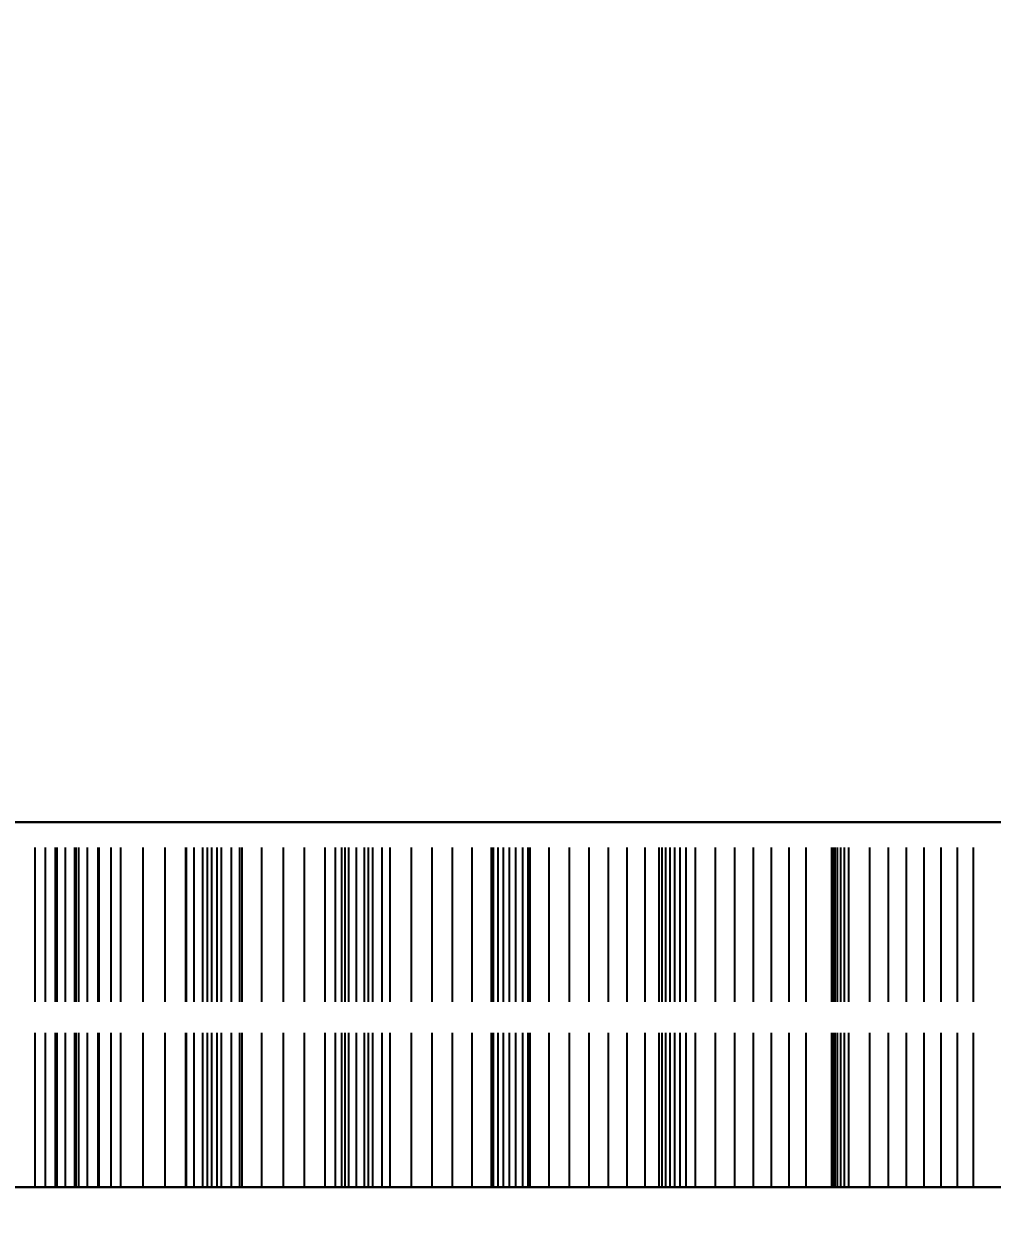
# Model space of a CAD drawing. Header units: millimetres. Extents: x -13 to 276, y -50 to 157.
# Drawn here: x 8.32 to 16.28, y 100.79 to 110.58 of the extents above; entities that cross this region are included whole.
import ezdxf

# ---------------------------------------------------------------- set-up
doc = ezdxf.new("R2010")
doc.units = ezdxf.units.MM
doc.linetypes.add('DASHED', pattern=[1.524, 1.27, -0.254])
for name, color, linetype in [('DIMS', 3, 'CONTINUOUS'), ('HIDDEN', 8, 'DASHED'), ('VISIBLE', 7, 'CONTINUOUS')]:
    doc.layers.add(name, color=color, linetype=linetype)
doc.styles.add('OpenSansCondensed-Light', font='OpenSansCondensed-Light.ttf')
doc.dimstyles.new('EZDXF', dxfattribs={"dimtxt": 0.25, "dimasz": 0.175, "dimexe": 0.375, "dimexo": 0.125, "dimgap": 0.1, "dimtad": 1, "dimlfac": 100, "dimzin": 12, "dimdsep": 46, "dimtxsty": 'OpenSansCondensed-Light', "dimblk": 'ARCHTICK', "dimcen": 2.5, "dimazin": 3, "dimtfac": 0.5, "dimtmove": 2, "dimatfit": 3})

# ---------------------------------------------------------------- blocks, each defined once
blk = doc.blocks.new('_ARCHTICK')
at = {"color": 0, "linetype": 'BYBLOCK', "const_width": 0.15}
blk.add_lwpolyline([(-0.5, -0.5), (0.5, 0.5)], dxfattribs=at)

msp = doc.modelspace()

# ---------------------------------------------------------------- linework, layer by layer
at = {"layer": 'HIDDEN'}
for points in [[(0.625, 104.01), (1.40675, 104.01), (2.18849, 104.01), (2.97024, 104.01), (3.75198, 104.01), (4.53373, 104.01), (5.31548, 104.01), (6.09722, 104.01), (6.87897, 104.01), (7.66071, 104.01), (8.44246, 104.01), (9.22421, 104.01), (10.00595, 104.01), (10.7877, 104.01), (11.56944, 104.01), (12.35119, 104.01), (13.13294, 104.01), (13.91468, 104.01), (14.69643, 104.01), (15.47817, 104.01), (16.25992, 104.01), (17.04167, 104.01)], [(16.4881, 104.01), (15.72619, 104.01), (14.96429, 104.01), (14.20238, 104.01), (13.44048, 104.01), (12.67857, 104.01), (11.91667, 104.01), (11.15476, 104.01), (10.39286, 104.01), (9.63095, 104.01), (8.86905, 104.01), (8.10714, 104.01), (7.34524, 104.01), (6.58333, 104.01), (5.82143, 104.01), (5.05952, 104.01), (4.29762, 104.01), (3.53571, 104.01), (2.77381, 104.01), (2.0119, 104.01), (1.25, 104.01)], [(1.25, 104.01), (2.0119, 104.01), (2.77381, 104.01), (3.53571, 104.01), (4.29762, 104.01), (5.05952, 104.01), (5.82143, 104.01), (6.58333, 104.01), (7.34524, 104.01), (8.10714, 104.01), (8.86905, 104.01), (9.63095, 104.01), (10.39286, 104.01), (11.15476, 104.01), (11.91667, 104.01), (12.67857, 104.01), (13.44048, 104.01), (14.20238, 104.01), (14.96429, 104.01), (15.72619, 104.01), (16.4881, 104.01)], [(16.51984, 104.01), (15.82143, 104.01), (15.12302, 104.01), (14.4246, 104.01), (13.72619, 104.01), (13.02778, 104.01), (12.32937, 104.01), (11.63095, 104.01), (10.93254, 104.01), (10.23413, 104.01), (9.53571, 104.01), (8.8373, 104.01), (8.13889, 104.01), (7.44048, 104.01), (6.74206, 104.01), (6.04365, 104.01), (5.34524, 104.01), (4.64683, 104.01), (3.94841, 104.01), (3.25, 104.01)], [(3.25, 104.01), (3.94841, 104.01), (4.64683, 104.01), (5.34524, 104.01), (6.04365, 104.01), (6.74206, 104.01), (7.44048, 104.01), (8.13889, 104.01), (8.8373, 104.01), (9.53571, 104.01), (10.23413, 104.01), (10.93254, 104.01), (11.63095, 104.01), (12.32937, 104.01), (13.02778, 104.01), (13.72619, 104.01), (14.4246, 104.01), (15.12302, 104.01), (15.82143, 104.01), (16.51984, 104.01)], [(8.40881, 104.01), (8.22319, 104.01)], [(8.22319, 104.01), (8.40881, 104.01)], [(8.59087, 104.01), (8.40881, 104.01)], [(8.40881, 104.01), (8.59087, 104.01)], [(8.40881, 101.01), (8.40881, 104.01)], [(8.40881, 101.01), (8.40881, 104.01)], [(8.73595, 104.01), (8.49552, 104.01)], [(8.49552, 104.01), (8.57588, 104.01)], [(8.57588, 104.01), (8.49552, 104.01)], [(8.49552, 104.01), (8.73595, 104.01)], [(8.49552, 101.01), (8.49552, 104.01)], [(8.49552, 101.01), (8.49552, 104.01)], [(8.57588, 104.01), (8.65982, 104.01)], [(8.65982, 104.01), (8.57588, 104.01)], [(8.57588, 101.01), (8.57588, 104.01)], [(8.57588, 101.01), (8.57588, 104.01)], [(8.76908, 104.01), (8.59087, 104.01)], [(8.59087, 104.01), (8.76908, 104.01)], [(8.59087, 101.01), (8.59087, 104.01)], [(8.59087, 101.01), (8.59087, 104.01)], [(8.65982, 104.01), (8.74745, 104.01)], [(8.74745, 104.01), (8.65982, 104.01)], [(8.65982, 101.01), (8.65982, 104.01)], [(8.65982, 101.01), (8.65982, 104.01)], [(8.92641, 104.01), (8.73595, 104.01)], [(8.73595, 104.01), (8.92641, 104.01)], [(8.73595, 101.01), (8.73595, 104.01)], [(8.73595, 101.01), (8.73595, 104.01)], [(8.74745, 104.01), (8.83889, 104.01)], [(8.83889, 104.01), (8.74745, 104.01)], [(8.74745, 101.01), (8.74745, 104.01)], [(8.74745, 101.01), (8.74745, 104.01)], [(9.03387, 104.01), (8.76908, 104.01)], [(8.76908, 104.01), (9.03387, 104.01)], [(8.76908, 101.01), (8.76908, 104.01)], [(8.76908, 101.01), (8.76908, 104.01)], [(8.83889, 104.01), (8.93429, 104.01)], [(8.93429, 104.01), (8.83889, 104.01)], [(8.83889, 101.01), (8.83889, 104.01)], [(8.83889, 101.01), (8.83889, 104.01)], [(9.11359, 104.01), (8.92641, 104.01)], [(8.92641, 104.01), (9.11359, 104.01)], [(8.92641, 101.01), (8.92641, 104.01)], [(8.92641, 101.01), (8.92641, 104.01)], [(8.93429, 104.01), (9.03387, 104.01)], [(9.03387, 104.01), (8.93429, 104.01)], [(8.93429, 101.01), (8.93429, 104.01)], [(8.93429, 101.01), (8.93429, 104.01)], [(9.03387, 101.01), (9.03387, 104.01)], [(9.03387, 101.01), (9.03387, 104.01)], [(9.29733, 104.01), (9.11359, 104.01)], [(9.11359, 104.01), (9.29733, 104.01)], [(9.11359, 101.01), (9.11359, 104.01)], [(9.11359, 101.01), (9.11359, 104.01)], [(9.47745, 104.01), (9.29733, 104.01)], [(9.29733, 104.01), (9.47745, 104.01)], [(9.29733, 101.01), (9.29733, 104.01)], [(9.29733, 101.01), (9.29733, 104.01)], [(9.6537, 104.01), (9.47745, 104.01)], [(9.47745, 104.01), (9.6537, 104.01)], [(9.47745, 101.01), (9.47745, 104.01)], [(9.47745, 101.01), (9.47745, 104.01)], [(9.90539, 104.01), (9.64818, 104.01)], [(9.64818, 104.01), (9.71525, 104.01)], [(9.71525, 104.01), (9.64818, 104.01)], [(9.64818, 104.01), (9.90539, 104.01)], [(9.64818, 101.01), (9.64818, 104.01)], [(9.64818, 101.01), (9.64818, 104.01)], [(9.8258, 104.01), (9.6537, 104.01)], [(9.6537, 104.01), (9.8258, 104.01)], [(9.6537, 101.01), (9.6537, 104.01)], [(9.6537, 101.01), (9.6537, 104.01)], [(9.71525, 104.01), (9.78613, 104.01)], [(9.78613, 104.01), (9.71525, 104.01)], [(9.71525, 101.01), (9.71525, 104.01)], [(9.71525, 101.01), (9.71525, 104.01)], [(9.78613, 104.01), (9.86093, 104.01)], [(9.86093, 104.01), (9.78613, 104.01)], [(9.78613, 101.01), (9.78613, 104.01)], [(9.78613, 101.01), (9.78613, 104.01)], [(10.11047, 104.01), (9.8258, 104.01)], [(9.8258, 104.01), (10.11047, 104.01)], [(9.8258, 101.01), (9.8258, 104.01)], [(9.8258, 101.01), (9.8258, 104.01)], [(9.86093, 104.01), (9.9398, 104.01)], [(9.9398, 104.01), (9.86093, 104.01)], [(9.86093, 101.01), (9.86093, 104.01)], [(9.86093, 101.01), (9.86093, 104.01)], [(10.09024, 104.01), (9.90539, 104.01)], [(9.90539, 104.01), (10.09024, 104.01)], [(9.90539, 101.01), (9.90539, 104.01)], [(9.90539, 101.01), (9.90539, 104.01)], [(9.9398, 104.01), (10.02289, 104.01)], [(10.02289, 104.01), (9.9398, 104.01)], [(9.9398, 101.01), (9.9398, 104.01)], [(9.9398, 101.01), (9.9398, 104.01)], [(10.02289, 104.01), (10.11047, 104.01)], [(10.11047, 104.01), (10.02289, 104.01)], [(10.02289, 101.01), (10.02289, 104.01)], [(10.02289, 101.01), (10.02289, 104.01)], [(10.27157, 104.01), (10.09024, 104.01)], [(10.09024, 104.01), (10.27157, 104.01)], [(10.09024, 101.01), (10.09024, 104.01)], [(10.09024, 101.01), (10.09024, 104.01)], [(10.11047, 101.01), (10.11047, 104.01)], [(10.11047, 101.01), (10.11047, 104.01)], [(10.44919, 104.01), (10.27157, 104.01)], [(10.27157, 104.01), (10.44919, 104.01)], [(10.27157, 101.01), (10.27157, 104.01)], [(10.27157, 101.01), (10.27157, 104.01)], [(10.62293, 104.01), (10.44919, 104.01)], [(10.44919, 104.01), (10.62293, 104.01)], [(10.44919, 101.01), (10.44919, 104.01)], [(10.44919, 101.01), (10.44919, 104.01)], [(10.79252, 104.01), (10.62293, 104.01)], [(10.62293, 104.01), (10.79252, 104.01)], [(10.62293, 101.01), (10.62293, 104.01)], [(10.62293, 101.01), (10.62293, 104.01)], [(10.95767, 104.01), (10.79252, 104.01)], [(10.79252, 104.01), (10.95767, 104.01)], [(10.79252, 101.01), (10.79252, 104.01)], [(10.79252, 101.01), (10.79252, 104.01)], [(11.1496, 104.01), (10.87686, 104.01)], [(10.87686, 104.01), (10.9303, 104.01)], [(10.9303, 104.01), (10.87686, 104.01)], [(10.87686, 104.01), (11.1496, 104.01)], [(10.87686, 101.01), (10.87686, 104.01)], [(10.87686, 101.01), (10.87686, 104.01)], [(10.9303, 104.01), (10.98777, 104.01)], [(10.98777, 104.01), (10.9303, 104.01)], [(10.9303, 101.01), (10.9303, 104.01)], [(10.9303, 101.01), (10.9303, 104.01)], [(11.26082, 104.01), (10.95767, 104.01)], [(10.95767, 104.01), (11.26082, 104.01)], [(10.95767, 101.01), (10.95767, 104.01)], [(10.95767, 101.01), (10.95767, 104.01)], [(10.98777, 104.01), (11.04939, 104.01)], [(11.04939, 104.01), (10.98777, 104.01)], [(10.98777, 101.01), (10.98777, 104.01)], [(10.98777, 101.01), (10.98777, 104.01)], [(11.04939, 104.01), (11.11529, 104.01)], [(11.11529, 104.01), (11.04939, 104.01)], [(11.04939, 101.01), (11.04939, 104.01)], [(11.04939, 101.01), (11.04939, 104.01)], [(11.11529, 104.01), (11.18569, 104.01)], [(11.18569, 104.01), (11.11529, 104.01)], [(11.11529, 101.01), (11.11529, 104.01)], [(11.11529, 101.01), (11.11529, 104.01)], [(11.32794, 104.01), (11.1496, 104.01)], [(11.1496, 104.01), (11.32794, 104.01)], [(11.1496, 101.01), (11.1496, 104.01)], [(11.1496, 101.01), (11.1496, 104.01)], [(11.18569, 104.01), (11.26082, 104.01)], [(11.26082, 104.01), (11.18569, 104.01)], [(11.18569, 101.01), (11.18569, 104.01)], [(11.18569, 101.01), (11.18569, 104.01)], [(11.26082, 101.01), (11.26082, 104.01)], [(11.26082, 101.01), (11.26082, 104.01)], [(11.50252, 104.01), (11.32794, 104.01)], [(11.32794, 104.01), (11.50252, 104.01)], [(11.32794, 101.01), (11.32794, 104.01)], [(11.32794, 101.01), (11.32794, 104.01)], [(11.67316, 104.01), (11.50252, 104.01)], [(11.50252, 104.01), (11.67316, 104.01)], [(11.50252, 101.01), (11.50252, 104.01)], [(11.50252, 101.01), (11.50252, 104.01)], [(11.83967, 104.01), (11.67316, 104.01)], [(11.67316, 104.01), (11.83967, 104.01)], [(11.67316, 101.01), (11.67316, 104.01)], [(11.67316, 101.01), (11.67316, 104.01)], [(12.00178, 104.01), (11.83967, 104.01)], [(11.83967, 104.01), (12.00178, 104.01)], [(11.83967, 101.01), (11.83967, 104.01)], [(11.83967, 101.01), (11.83967, 104.01)], [(12.15917, 104.01), (12.00178, 104.01)], [(12.00178, 104.01), (12.15917, 104.01)], [(12.00178, 101.01), (12.00178, 104.01)], [(12.00178, 101.01), (12.00178, 104.01)], [(12.47932, 104.01), (12.15917, 104.01)], [(12.15917, 104.01), (12.47932, 104.01)], [(12.15917, 101.01), (12.15917, 104.01)], [(12.15917, 101.01), (12.15917, 104.01)], [(12.4625, 104.01), (12.17556, 104.01)], [(12.17556, 104.01), (12.21512, 104.01)], [(12.21512, 104.01), (12.17556, 104.01)], [(12.17556, 104.01), (12.4625, 104.01)], [(12.17556, 101.01), (12.17556, 104.01)], [(12.17556, 101.01), (12.17556, 104.01)], [(12.21512, 104.01), (12.2589, 104.01)], [(12.2589, 104.01), (12.21512, 104.01)], [(12.21512, 101.01), (12.21512, 104.01)], [(12.21512, 101.01), (12.21512, 104.01)], [(12.2589, 104.01), (12.30703, 104.01)], [(12.30703, 104.01), (12.2589, 104.01)], [(12.2589, 101.01), (12.2589, 104.01)], [(12.2589, 101.01), (12.2589, 104.01)], [(12.30703, 104.01), (12.35966, 104.01)], [(12.35966, 104.01), (12.30703, 104.01)], [(12.30703, 101.01), (12.30703, 104.01)], [(12.30703, 101.01), (12.30703, 104.01)], [(12.35966, 104.01), (12.417, 104.01)], [(12.417, 104.01), (12.35966, 104.01)], [(12.35966, 101.01), (12.35966, 104.01)], [(12.35966, 101.01), (12.35966, 104.01)], [(12.417, 104.01), (12.47932, 104.01)], [(12.47932, 104.01), (12.417, 104.01)], [(12.417, 101.01), (12.417, 104.01)], [(12.417, 101.01), (12.417, 104.01)], [(12.63346, 104.01), (12.4625, 104.01)], [(12.4625, 104.01), (12.63346, 104.01)], [(12.4625, 101.01), (12.4625, 104.01)], [(12.4625, 101.01), (12.4625, 104.01)], [(12.47932, 101.01), (12.47932, 104.01)], [(12.47932, 101.01), (12.47932, 104.01)], [(12.80044, 104.01), (12.63346, 104.01)], [(12.63346, 104.01), (12.80044, 104.01)], [(12.63346, 101.01), (12.63346, 104.01)], [(12.63346, 101.01), (12.63346, 104.01)], [(12.96328, 104.01), (12.80044, 104.01)], [(12.80044, 104.01), (12.96328, 104.01)], [(12.80044, 101.01), (12.80044, 104.01)], [(12.80044, 101.01), (12.80044, 104.01)], [(13.12174, 104.01), (12.96328, 104.01)], [(12.96328, 104.01), (13.12174, 104.01)], [(12.96328, 101.01), (12.96328, 104.01)], [(12.96328, 101.01), (12.96328, 104.01)], [(13.27558, 104.01), (13.12174, 104.01)], [(13.12174, 104.01), (13.27558, 104.01)], [(13.12174, 101.01), (13.12174, 104.01)], [(13.12174, 101.01), (13.12174, 104.01)], [(13.42445, 104.01), (13.27558, 104.01)], [(13.27558, 104.01), (13.42445, 104.01)], [(13.27558, 101.01), (13.27558, 104.01)], [(13.27558, 101.01), (13.27558, 104.01)], [(13.76005, 104.01), (13.42445, 104.01)], [(13.42445, 104.01), (13.76005, 104.01)], [(13.42445, 101.01), (13.42445, 104.01)], [(13.42445, 101.01), (13.42445, 104.01)], [(13.8377, 104.01), (13.53795, 104.01)], [(13.53795, 104.01), (13.56344, 104.01)], [(13.56344, 104.01), (13.53795, 104.01)], [(13.53795, 104.01), (13.8377, 104.01)], [(13.53795, 101.01), (13.53795, 104.01)], [(13.53795, 101.01), (13.53795, 104.01)], [(13.56344, 104.01), (13.59332, 104.01)], [(13.59332, 104.01), (13.56344, 104.01)], [(13.56344, 101.01), (13.56344, 104.01)], [(13.56344, 101.01), (13.56344, 104.01)], [(13.59332, 104.01), (13.62772, 104.01)], [(13.62772, 104.01), (13.59332, 104.01)], [(13.59332, 101.01), (13.59332, 104.01)], [(13.59332, 101.01), (13.59332, 104.01)], [(13.62772, 104.01), (13.66682, 104.01)], [(13.66682, 104.01), (13.62772, 104.01)], [(13.62772, 101.01), (13.62772, 104.01)], [(13.62772, 101.01), (13.62772, 104.01)], [(13.66682, 104.01), (13.71083, 104.01)], [(13.71083, 104.01), (13.66682, 104.01)], [(13.66682, 101.01), (13.66682, 104.01)], [(13.66682, 101.01), (13.66682, 104.01)], [(13.71083, 104.01), (13.76005, 104.01)], [(13.76005, 104.01), (13.71083, 104.01)], [(13.71083, 101.01), (13.71083, 104.01)], [(13.71083, 101.01), (13.71083, 104.01)], [(13.76005, 101.01), (13.76005, 104.01)], [(13.76005, 101.01), (13.76005, 104.01)], [(14.00044, 104.01), (13.8377, 104.01)], [(13.8377, 104.01), (14.00044, 104.01)], [(13.8377, 101.01), (13.8377, 104.01)], [(13.8377, 101.01), (13.8377, 104.01)], [(14.15902, 104.01), (14.00044, 104.01)], [(14.00044, 104.01), (14.15902, 104.01)], [(14.00044, 101.01), (14.00044, 104.01)], [(14.00044, 101.01), (14.00044, 104.01)], [(14.31325, 104.01), (14.15902, 104.01)], [(14.15902, 104.01), (14.31325, 104.01)], [(14.15902, 101.01), (14.15902, 104.01)], [(14.15902, 101.01), (14.15902, 104.01)], [(14.4629, 104.01), (14.31325, 104.01)], [(14.31325, 104.01), (14.4629, 104.01)], [(14.31325, 101.01), (14.31325, 104.01)], [(14.31325, 101.01), (14.31325, 104.01)], [(14.60772, 104.01), (14.4629, 104.01)], [(14.4629, 104.01), (14.60772, 104.01)], [(14.4629, 101.01), (14.4629, 104.01)], [(14.4629, 101.01), (14.4629, 104.01)], [(14.74734, 104.01), (14.60772, 104.01)], [(14.60772, 104.01), (14.74734, 104.01)], [(14.60772, 101.01), (14.60772, 104.01)], [(14.60772, 101.01), (14.60772, 104.01)], [(15.09675, 104.01), (14.74734, 104.01)], [(14.74734, 104.01), (15.09675, 104.01)], [(14.74734, 101.01), (14.74734, 104.01)], [(14.74734, 101.01), (14.74734, 104.01)], [(15.26849, 104.01), (14.95741, 104.01)], [(14.95741, 104.01), (14.9687, 104.01)], [(14.9687, 104.01), (14.95741, 104.01)], [(14.95741, 104.01), (15.26849, 104.01)], [(14.95741, 101.01), (14.95741, 104.01)], [(14.95741, 101.01), (14.95741, 104.01)], [(14.9687, 104.01), (14.98453, 104.01)], [(14.98453, 104.01), (14.9687, 104.01)], [(14.9687, 101.01), (14.9687, 104.01)], [(14.9687, 101.01), (14.9687, 104.01)], [(14.98453, 104.01), (15.00504, 104.01)], [(15.00504, 104.01), (14.98453, 104.01)], [(14.98453, 101.01), (14.98453, 104.01)], [(14.98453, 101.01), (14.98453, 104.01)], [(15.00504, 104.01), (15.03041, 104.01)], [(15.03041, 104.01), (15.00504, 104.01)], [(15.00504, 101.01), (15.00504, 104.01)], [(15.00504, 101.01), (15.00504, 104.01)], [(15.03041, 104.01), (15.06088, 104.01)], [(15.06088, 104.01), (15.03041, 104.01)], [(15.03041, 101.01), (15.03041, 104.01)], [(15.03041, 101.01), (15.03041, 104.01)], [(15.06088, 104.01), (15.09675, 104.01)], [(15.09675, 104.01), (15.06088, 104.01)], [(15.06088, 101.01), (15.06088, 104.01)], [(15.06088, 101.01), (15.06088, 104.01)], [(15.09675, 101.01), (15.09675, 104.01)], [(15.09675, 101.01), (15.09675, 104.01)], [(15.42224, 104.01), (15.26849, 104.01)], [(15.26849, 104.01), (15.42224, 104.01)], [(15.26849, 101.01), (15.26849, 104.01)], [(15.26849, 101.01), (15.26849, 104.01)], [(15.57164, 104.01), (15.42224, 104.01)], [(15.42224, 104.01), (15.57164, 104.01)], [(15.42224, 101.01), (15.42224, 104.01)], [(15.42224, 101.01), (15.42224, 104.01)], [(15.71651, 104.01), (15.57164, 104.01)], [(15.57164, 104.01), (15.71651, 104.01)], [(15.57164, 101.01), (15.57164, 104.01)], [(15.57164, 101.01), (15.57164, 104.01)], [(15.85662, 104.01), (15.71651, 104.01)], [(15.71651, 104.01), (15.85662, 104.01)], [(15.71651, 101.01), (15.71651, 104.01)], [(15.71651, 101.01), (15.71651, 104.01)], [(15.9917, 104.01), (15.85662, 104.01)], [(15.85662, 104.01), (15.9917, 104.01)], [(15.85662, 101.01), (15.85662, 104.01)], [(15.85662, 101.01), (15.85662, 104.01)], [(16.1214, 104.01), (15.9917, 104.01)], [(15.9917, 104.01), (16.1214, 104.01)], [(15.9917, 101.01), (15.9917, 104.01)], [(15.9917, 101.01), (15.9917, 104.01)], [(16.48291, 104.01), (16.1214, 104.01)], [(16.1214, 104.01), (16.48291, 104.01)], [(16.1214, 101.01), (16.1214, 104.01)], [(16.1214, 101.01), (16.1214, 104.01)], [(0.625, 101.01), (1.40675, 101.01), (2.18849, 101.01), (2.97024, 101.01), (3.75198, 101.01), (4.53373, 101.01), (5.31548, 101.01), (6.09722, 101.01), (6.87897, 101.01), (7.66071, 101.01), (8.44246, 101.01), (9.22421, 101.01), (10.00595, 101.01), (10.7877, 101.01), (11.56944, 101.01), (12.35119, 101.01), (13.13294, 101.01), (13.91468, 101.01), (14.69643, 101.01), (15.47817, 101.01), (16.25992, 101.01), (17.04167, 101.01)], [(8.40881, 101.01), (8.22319, 101.01)], [(8.22319, 101.01), (8.40881, 101.01)], [(8.59087, 101.01), (8.40881, 101.01)], [(8.40881, 101.01), (8.59087, 101.01)], [(8.73595, 101.01), (8.49552, 101.01)], [(8.49552, 101.01), (8.57588, 101.01)], [(8.57588, 101.01), (8.49552, 101.01)], [(8.49552, 101.01), (8.73595, 101.01)], [(8.57588, 101.01), (8.65982, 101.01)], [(8.65982, 101.01), (8.57588, 101.01)], [(8.76908, 101.01), (8.59087, 101.01)], [(8.59087, 101.01), (8.76908, 101.01)], [(8.65982, 101.01), (8.74745, 101.01)], [(8.74745, 101.01), (8.65982, 101.01)], [(8.92641, 101.01), (8.73595, 101.01)], [(8.73595, 101.01), (8.92641, 101.01)], [(8.74745, 101.01), (8.83889, 101.01)], [(8.83889, 101.01), (8.74745, 101.01)], [(9.03387, 101.01), (8.76908, 101.01)], [(8.76908, 101.01), (9.03387, 101.01)], [(8.83889, 101.01), (8.93429, 101.01)], [(8.93429, 101.01), (8.83889, 101.01)], [(9.11359, 101.01), (8.92641, 101.01)], [(8.92641, 101.01), (9.11359, 101.01)], [(8.93429, 101.01), (9.03387, 101.01)], [(9.03387, 101.01), (8.93429, 101.01)], [(9.29733, 101.01), (9.11359, 101.01)], [(9.11359, 101.01), (9.29733, 101.01)], [(9.47745, 101.01), (9.29733, 101.01)], [(9.29733, 101.01), (9.47745, 101.01)], [(9.6537, 101.01), (9.47745, 101.01)], [(9.47745, 101.01), (9.6537, 101.01)], [(9.90539, 101.01), (9.64818, 101.01)], [(9.64818, 101.01), (9.71525, 101.01)], [(9.71525, 101.01), (9.64818, 101.01)], [(9.64818, 101.01), (9.90539, 101.01)], [(9.8258, 101.01), (9.6537, 101.01)], [(9.6537, 101.01), (9.8258, 101.01)], [(9.71525, 101.01), (9.78613, 101.01)], [(9.78613, 101.01), (9.71525, 101.01)], [(9.78613, 101.01), (9.86093, 101.01)], [(9.86093, 101.01), (9.78613, 101.01)], [(10.11047, 101.01), (9.8258, 101.01)], [(9.8258, 101.01), (10.11047, 101.01)], [(9.86093, 101.01), (9.9398, 101.01)], [(9.9398, 101.01), (9.86093, 101.01)], [(10.09024, 101.01), (9.90539, 101.01)], [(9.90539, 101.01), (10.09024, 101.01)], [(9.9398, 101.01), (10.02289, 101.01)], [(10.02289, 101.01), (9.9398, 101.01)], [(10.02289, 101.01), (10.11047, 101.01)], [(10.11047, 101.01), (10.02289, 101.01)], [(10.27157, 101.01), (10.09024, 101.01)], [(10.09024, 101.01), (10.27157, 101.01)], [(10.44919, 101.01), (10.27157, 101.01)], [(10.27157, 101.01), (10.44919, 101.01)], [(10.62293, 101.01), (10.44919, 101.01)], [(10.44919, 101.01), (10.62293, 101.01)], [(10.79252, 101.01), (10.62293, 101.01)], [(10.62293, 101.01), (10.79252, 101.01)], [(10.95767, 101.01), (10.79252, 101.01)], [(10.79252, 101.01), (10.95767, 101.01)], [(11.1496, 101.01), (10.87686, 101.01)], [(10.87686, 101.01), (10.9303, 101.01)], [(10.9303, 101.01), (10.87686, 101.01)], [(10.87686, 101.01), (11.1496, 101.01)], [(10.9303, 101.01), (10.98777, 101.01)], [(10.98777, 101.01), (10.9303, 101.01)], [(11.26082, 101.01), (10.95767, 101.01)], [(10.95767, 101.01), (11.26082, 101.01)], [(10.98777, 101.01), (11.04939, 101.01)], [(11.04939, 101.01), (10.98777, 101.01)], [(11.04939, 101.01), (11.11529, 101.01)], [(11.11529, 101.01), (11.04939, 101.01)], [(11.11529, 101.01), (11.18569, 101.01)], [(11.18569, 101.01), (11.11529, 101.01)], [(11.32794, 101.01), (11.1496, 101.01)], [(11.1496, 101.01), (11.32794, 101.01)], [(11.18569, 101.01), (11.26082, 101.01)], [(11.26082, 101.01), (11.18569, 101.01)], [(11.50252, 101.01), (11.32794, 101.01)], [(11.32794, 101.01), (11.50252, 101.01)], [(11.67316, 101.01), (11.50252, 101.01)], [(11.50252, 101.01), (11.67316, 101.01)], [(11.83967, 101.01), (11.67316, 101.01)], [(11.67316, 101.01), (11.83967, 101.01)], [(12.00178, 101.01), (11.83967, 101.01)], [(11.83967, 101.01), (12.00178, 101.01)], [(12.15917, 101.01), (12.00178, 101.01)], [(12.00178, 101.01), (12.15917, 101.01)], [(12.47932, 101.01), (12.15917, 101.01)], [(12.15917, 101.01), (12.47932, 101.01)], [(12.4625, 101.01), (12.17556, 101.01)], [(12.17556, 101.01), (12.21512, 101.01)], [(12.21512, 101.01), (12.17556, 101.01)], [(12.17556, 101.01), (12.4625, 101.01)], [(12.21512, 101.01), (12.2589, 101.01)], [(12.2589, 101.01), (12.21512, 101.01)], [(12.2589, 101.01), (12.30703, 101.01)], [(12.30703, 101.01), (12.2589, 101.01)], [(12.30703, 101.01), (12.35966, 101.01)], [(12.35966, 101.01), (12.30703, 101.01)], [(12.35966, 101.01), (12.417, 101.01)], [(12.417, 101.01), (12.35966, 101.01)], [(12.417, 101.01), (12.47932, 101.01)], [(12.47932, 101.01), (12.417, 101.01)], [(12.63346, 101.01), (12.4625, 101.01)], [(12.4625, 101.01), (12.63346, 101.01)], [(12.80044, 101.01), (12.63346, 101.01)], [(12.63346, 101.01), (12.80044, 101.01)], [(12.96328, 101.01), (12.80044, 101.01)], [(12.80044, 101.01), (12.96328, 101.01)], [(13.12174, 101.01), (12.96328, 101.01)], [(12.96328, 101.01), (13.12174, 101.01)], [(13.27558, 101.01), (13.12174, 101.01)], [(13.12174, 101.01), (13.27558, 101.01)], [(13.42445, 101.01), (13.27558, 101.01)], [(13.27558, 101.01), (13.42445, 101.01)], [(13.76005, 101.01), (13.42445, 101.01)], [(13.42445, 101.01), (13.76005, 101.01)], [(13.8377, 101.01), (13.53795, 101.01)], [(13.53795, 101.01), (13.56344, 101.01)], [(13.56344, 101.01), (13.53795, 101.01)], [(13.53795, 101.01), (13.8377, 101.01)], [(13.56344, 101.01), (13.59332, 101.01)], [(13.59332, 101.01), (13.56344, 101.01)], [(13.59332, 101.01), (13.62772, 101.01)], [(13.62772, 101.01), (13.59332, 101.01)], [(13.62772, 101.01), (13.66682, 101.01)], [(13.66682, 101.01), (13.62772, 101.01)], [(13.66682, 101.01), (13.71083, 101.01)], [(13.71083, 101.01), (13.66682, 101.01)], [(13.71083, 101.01), (13.76005, 101.01)], [(13.76005, 101.01), (13.71083, 101.01)], [(14.00044, 101.01), (13.8377, 101.01)], [(13.8377, 101.01), (14.00044, 101.01)], [(14.15902, 101.01), (14.00044, 101.01)], [(14.00044, 101.01), (14.15902, 101.01)], [(14.31325, 101.01), (14.15902, 101.01)], [(14.15902, 101.01), (14.31325, 101.01)], [(14.4629, 101.01), (14.31325, 101.01)], [(14.31325, 101.01), (14.4629, 101.01)], [(14.60772, 101.01), (14.4629, 101.01)], [(14.4629, 101.01), (14.60772, 101.01)], [(14.74734, 101.01), (14.60772, 101.01)], [(14.60772, 101.01), (14.74734, 101.01)], [(15.09675, 101.01), (14.74734, 101.01)], [(14.74734, 101.01), (15.09675, 101.01)], [(15.26849, 101.01), (14.95741, 101.01)], [(14.95741, 101.01), (14.9687, 101.01)], [(14.9687, 101.01), (14.95741, 101.01)], [(14.95741, 101.01), (15.26849, 101.01)], [(14.9687, 101.01), (14.98453, 101.01)], [(14.98453, 101.01), (14.9687, 101.01)], [(14.98453, 101.01), (15.00504, 101.01)], [(15.00504, 101.01), (14.98453, 101.01)], [(15.00504, 101.01), (15.03041, 101.01)], [(15.03041, 101.01), (15.00504, 101.01)], [(15.03041, 101.01), (15.06088, 101.01)], [(15.06088, 101.01), (15.03041, 101.01)], [(15.06088, 101.01), (15.09675, 101.01)], [(15.09675, 101.01), (15.06088, 101.01)], [(15.42224, 101.01), (15.26849, 101.01)], [(15.26849, 101.01), (15.42224, 101.01)], [(15.57164, 101.01), (15.42224, 101.01)], [(15.42224, 101.01), (15.57164, 101.01)], [(15.71651, 101.01), (15.57164, 101.01)], [(15.57164, 101.01), (15.71651, 101.01)], [(15.85662, 101.01), (15.71651, 101.01)], [(15.71651, 101.01), (15.85662, 101.01)], [(15.9917, 101.01), (15.85662, 101.01)], [(15.85662, 101.01), (15.9917, 101.01)], [(16.1214, 101.01), (15.9917, 101.01)], [(15.9917, 101.01), (16.1214, 101.01)], [(16.48291, 101.01), (16.1214, 101.01)], [(16.1214, 101.01), (16.48291, 101.01)]]:
    msp.add_lwpolyline(points, dxfattribs=at)
at = {"layer": 'VISIBLE'}
for points in [[(17.04167, 104.01), (16.25992, 104.01), (15.47817, 104.01), (14.69643, 104.01), (13.91468, 104.01), (13.13294, 104.01), (12.35119, 104.01), (11.56944, 104.01), (10.7877, 104.01), (10.00595, 104.01), (9.22421, 104.01), (8.44246, 104.01), (7.66071, 104.01), (6.87897, 104.01), (6.09722, 104.01), (5.31548, 104.01), (4.53373, 104.01), (3.75198, 104.01), (2.97024, 104.01), (2.18849, 104.01), (1.40675, 104.01), (0.625, 104.01)], [(17.04167, 101.01), (16.25992, 101.01), (15.47817, 101.01), (14.69643, 101.01), (13.91468, 101.01), (13.13294, 101.01), (12.35119, 101.01), (11.56944, 101.01), (10.7877, 101.01), (10.00595, 101.01), (9.22421, 101.01), (8.44246, 101.01), (7.66071, 101.01), (6.87897, 101.01), (6.09722, 101.01), (5.31548, 101.01), (4.53373, 101.01), (3.75198, 101.01), (2.97024, 101.01), (2.18849, 101.01), (1.40675, 101.01), (0.625, 101.01)]]:
    msp.add_lwpolyline(points, dxfattribs=at)

# ---------------------------------------------------------------- dimensions: what is measured, and where the dimension line sits
at = {"layer": 'DIMS'}
msp.add_linear_dim(base=(-11.25, 99.01), p1=(14.09, 99.01), p2=(14.09, 156.01), angle=90, dimstyle='EZDXF', override={"dimtxt": 1.6, "dimasz": 1, "dimexe": 0.6, "dimexo": 0.5, "dimdec": 2}, dxfattribs=at).render()

doc.saveas('drawing.dxf')
